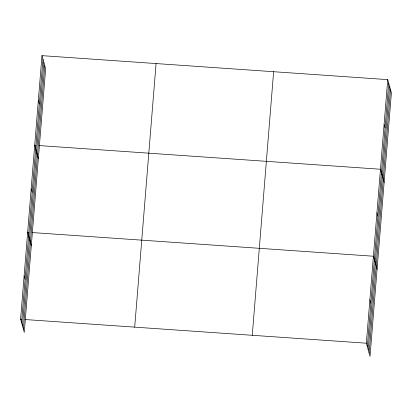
<?xml version="1.0" encoding="UTF-8"?>
<svg xmlns="http://www.w3.org/2000/svg" width="412" height="412" viewBox="0 0 412 412"><rect width="100%" height="100%" fill="white"/><g stroke="black" fill="none" stroke-linecap="round" stroke-linejoin="round"><path stroke-width="0.62" d="M41.973 55.646L45.644 68.794L24.272 332.371L20.6 319.223L41.973 55.646L387.728 79.629L391.4 92.777L370.028 356.354L366.356 343.206L387.728 79.629M21.578 322.73L42.956 59.153M22.469 325.913L43.842 62.336M23.381 329.188L44.759 65.611M134.698 327.138L156.076 63.561M252.257 335.291L273.63 71.714M367.334 346.719L388.707 83.136M368.22 349.896L389.598 86.319M369.137 353.177L390.514 89.595M35.973 145.348L34.706 145.261L38.378 158.409M39.145 145.57L380.461 169.25L384.133 182.392M28.922 232.332L27.656 232.239L31.322 245.387M32.09 232.548L373.411 256.228L377.078 269.376M20.6 319.223L21.867 319.31M25.039 319.532L366.356 343.206M384.097 124.439L385.076 127.947M376.934 212.736L377.912 216.243M369.883 299.72L370.862 303.227M38.342 100.451L39.32 103.958M31.178 188.753L32.162 192.26M24.128 275.731L25.106 279.238"/></g></svg>
